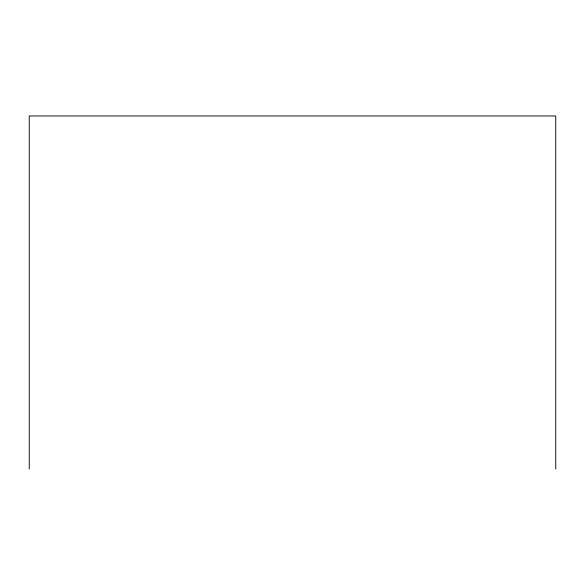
<?xml version="1.0" encoding="UTF-8"?>
<svg xmlns="http://www.w3.org/2000/svg" width="585" height="585" viewBox="0 0 585 585"><rect width="100%" height="100%" fill="white"/><g stroke="black" fill="none" stroke-linecap="round" stroke-linejoin="round"><path stroke-width="0.88" d="M555.75 469.031L555.75 115.969L29.25 115.969L29.25 469.031"/></g></svg>
